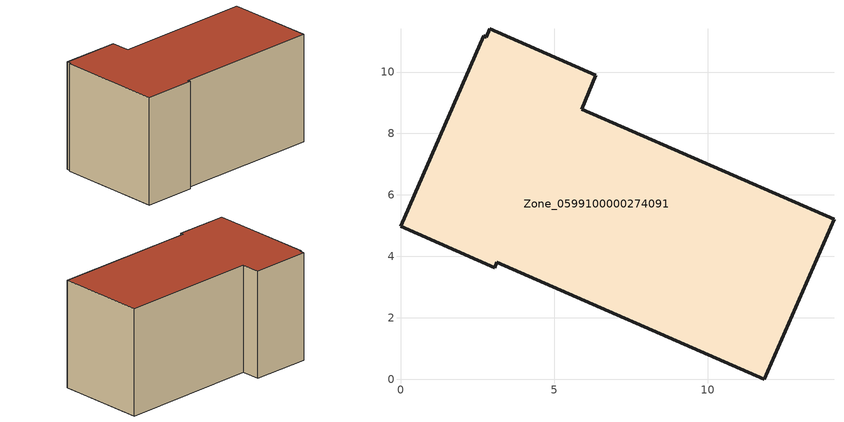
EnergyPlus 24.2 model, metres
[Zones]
Zone_0599100000274091
 floor ground (C_G): 5.9,8.79 14.12,5.2 11.85,0 3.14,3.81 3.07,3.63 0,4.98 2.72,11.19 2.8,11.14 2.91,11.41 6.36,9.9 z0
 wall outside (C_F): 2.72,11.19 0,4.98 3.07,3.63 3.14,3.81 11.85,0 14.12,5.2 5.9,8.79 6.36,9.9 2.91,11.41 2.8,11.14 2.72,11.19 z0:6.96
 roof outside (C_R): 2.8,11.14 2.72,11.19 0,4.98 3.07,3.63 3.14,3.81 11.85,0 14.12,5.2 5.9,8.79 6.36,9.9 2.91,11.41 z6.96
[BUILDING]
Pand.0599100000274091: North Axis=0; Terrain=City; Loads Convergence Tolerance Value=0.04; Temperature Convergence Tolerance Value=0.4; Solar Distribution=FullExterior; Maximum Number of Warmup Days=25; Minimum Number of Warmup Days=1
[Site:Location]
Rotterdam.The.Hague.AP_ZH_NLD Design_Conditions: Latitude=51.96; Longitude=4.45; Time Zone=1; Elevation=-4.5
[SITE:GROUNDTEMPERATURE:BUILDINGSURFACE]
18, 18, 18, 18, 18, 18, 18, 18, 18, 18, 18, 18
[MATERIAL] Thermal Absorptance=0.9; Solar Absorptance=0.7; Visible Absorptance=0.7
Name | Roughness | Thickness | Conductivity | Density | Specific Heat
G.TC.1975-1991 | MediumSmooth | 0.15 | 0.288461 | 540 | 1210
F.TC.1975-1991 | Rough | 0.3 | 0.230769 | 1920 | 840
R.TC.1975-1991 | MediumRough | 0.2 | 0.153846 | 1500 | 1000
[CONSTRUCTION]
C_G: G.TC.1975-1991
C_F: F.TC.1975-1991
C_R: R.TC.1975-1991
[ZONE]
Zone_0599100000274091: Type=1; Multiplier=1; Ceiling Height=Autocalculate; Volume=Autocalculate; Floor Area=autocalculate; Part of Total Floor Area=Yes
[ZONEINFILTRATION:DESIGNFLOWRATE]
Infil_Zone_0599100000274091: Zone or ZoneList or Space or SpaceList=Zone_0599100000274091; Schedule=AlwaysOn; Design Flow Rate Calculation Method=Flow/Area; Flow Rate per Floor Area=0.003; Constant Term Coefficient=1; Temperature Term Coefficient=0; Velocity Term Coefficient=0; Velocity Squared Term Coefficient=0
[HVACTEMPLATE:ZONE:IDEALLOADSAIRSYSTEM]
Zone_0599100000274091: Maximum Heating Supply Air Temperature=50; Minimum Cooling Supply Air Temperature=13; Maximum Heating Supply Air Humidity Ratio=0.0156; Minimum Cooling Supply Air Humidity Ratio=0.0077; Heating Limit=NoLimit; Cooling Limit=NoLimit; Dehumidification Control Type=ConstantSensibleHeatRatio; Cooling Sensible Heat Ratio=0.7; Dehumidification Setpoint=60; Humidification Control Type=None; Humidification Setpoint=30; Outdoor Air Method=None; Outdoor Air Flow Rate per Person=0.00944; Outdoor Air Flow Rate per Zone Floor Area=0; Outdoor Air Flow Rate per Zone=0; Demand Controlled Ventilation Type=None; Outdoor Air Economizer Type=NoEconomizer; Heat Recovery Type=None; Sensible Heat Recovery Effectiveness=0.7; Latent Heat Recovery Effectiveness=0.65
[ZONECONTROL:THERMOSTAT]
ThermostatControl_Zone_0599100000274091: Zone or ZoneList=Zone_0599100000274091; Control Type Schedule=DualSetpointControlType; Control 1=Thermostat_Zone_0599100000274091; Temperature Difference Between Cutout And Setpoint=0
[THERMOSTATSETPOINT:DUALSETPOINT]
Thermostat_Zone_0599100000274091: Heating Setpoint Temperature Schedule=HeatingSetpoint_Zone_0599100000274091; Cooling Setpoint Temperature Schedule=CoolingSetpoint_Zone_0599100000274091
[SCHEDULE:COMPACT]
HeatingSetpoint_Zone_0599100000274091: Through: 12/31, For: AllDays, Until: 24:00, 21
CoolingSetpoint_Zone_0599100000274091: Through: 12/31, For: AllDays, Until: 24:00, 24
DualSetpointControlType: Through: 12/31, For: AllDays, Until: 24:00, 4
AlwaysOn: Through: 12/31, For: AllDays, Until: 24:00, 1
